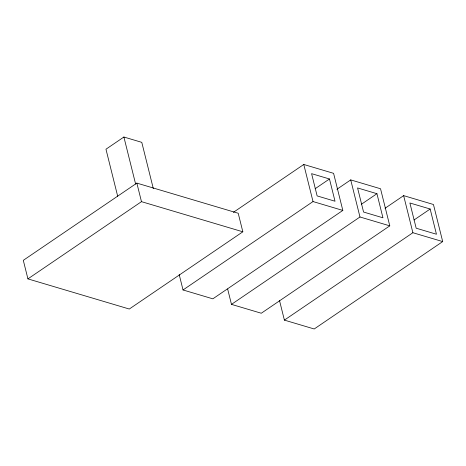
<?xml version="1.0" encoding="UTF-8"?>
<svg xmlns="http://www.w3.org/2000/svg" width="466" height="466" viewBox="0 0 466 466"><rect width="100%" height="100%" fill="white"/><g stroke="black" fill="none" stroke-linecap="round" stroke-linejoin="round"><path stroke-width="0.7" d="M153.326 188.654L141.781 142.346L123.892 137.021L105.963 149.219L117.682 196.227M136.853 183.109L23.3 260.337L27.925 278.884L129.286 309.028L242.838 231.8L238.213 213.259L136.853 183.109L141.478 201.656L242.838 231.8M27.925 278.884L141.478 201.656M233.361 212.356L303.774 164.469L333.586 173.335L342.83 210.422L212.845 298.828L183.033 289.963L179.194 274.567M315.127 188.736L329.474 178.979L335.019 201.23L317.13 195.912L311.585 173.655L329.474 178.979M183.033 289.963L313.018 201.557L342.83 210.422M336.912 189.283L350.723 179.893L380.536 188.759L389.786 225.847L261.286 313.239L231.474 304.374L227.641 288.978M361.4 204.265L376.936 193.699L382.947 217.803L363.567 212.042L357.562 187.932L376.936 193.699M231.474 304.374L359.973 216.981L389.786 225.847M385.027 208.29L403.638 195.633L433.45 204.498L442.7 241.586L314.206 328.979L284.394 320.113L279.507 300.518M414.024 219.987L430.165 209.013L436.45 234.235L416.179 228.206L409.888 202.984L430.165 209.013M284.394 320.113L412.888 232.72L442.7 241.586M403.638 195.633L412.888 232.72M350.723 179.893L359.973 216.981M303.774 164.469L313.018 201.557M123.892 137.021L135.612 184.035"/></g></svg>
